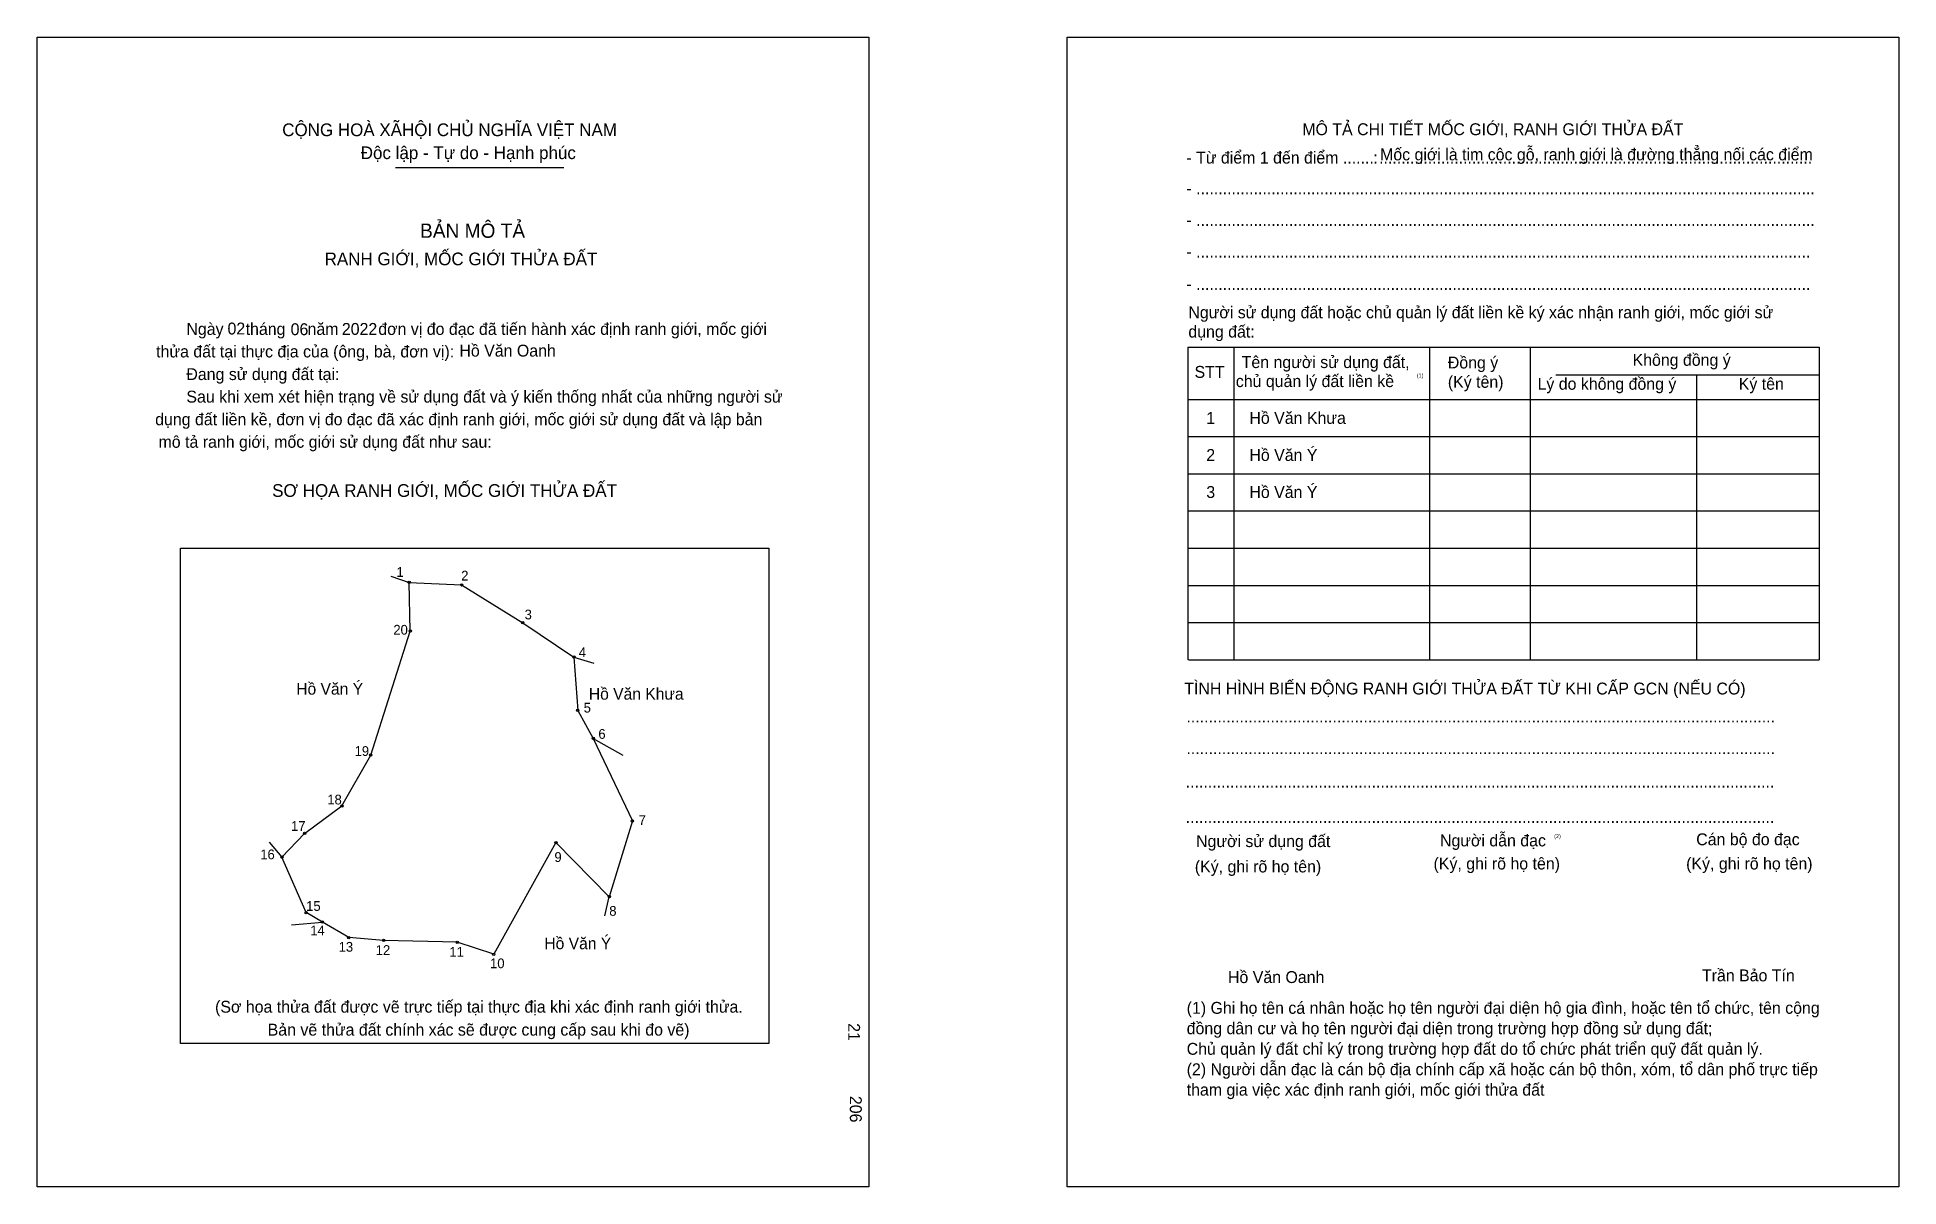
# Model space of a CAD drawing. Extents: x 546826 to 548156, y 1826230 to 1827052.
import ezdxf

# ---------------------------------------------------------------- set-up
doc = ezdxf.new("R2010")
doc.units = 0
for name, color, linetype in [('bmtKhungInTrang1', 7, 'Continuous'), ('bmtKhungInTrang2', 7, 'Continuous'), ('bmtNoiDung', 7, 'Continuous'), ('bmtTemplate', 7, 'Continuous'), ('CanhThua', 7, 'Continuous'), ('MocDinhThua', 7, 'Continuous'), ('RauThua', 7, 'Continuous'), ('SoHieuDinhThua', 7, 'Continuous'), ('TenChuLanCan', 7, 'Continuous')]:
    doc.layers.add(name, color=color, linetype=linetype)

msp = doc.modelspace()

# ---------------------------------------------------------------- linework, layer by layer
at = {"layer": 'bmtKhungInTrang1'}
msp.add_lwpolyline([(546825.6, 1827052.2), (547419.9, 1827052.2), (547419.9, 1826230.3), (546825.6, 1826230.3)], close=True, dxfattribs=at)
at = {"layer": 'bmtKhungInTrang2'}
msp.add_lwpolyline([(547561.6, 1827052.2), (548155.8, 1827052.2), (548155.8, 1826230.3), (547561.6, 1826230.3)], close=True, dxfattribs=at)
at = {"layer": 'bmtTemplate'}
for p, q in [((547081.7, 1826959.1), (547201.9, 1826959.1)), ((547680.8, 1826830.6), (547680.8, 1826607.1)), ((547820.6, 1826830.6), (547820.6, 1826607.1)), ((547892.5, 1826830.8), (547892.5, 1826607.1)), ((548098.9, 1826830.6), (548098.9, 1826607.1)), ((547910.7, 1826810.9), (548098.9, 1826810.9)), ((547648.2, 1826793.3), (548098.9, 1826793.3)), ((547648.2, 1826766.7), (548098.9, 1826766.7)), ((547648.2, 1826740.1), (548098.9, 1826740.1)), ((547648.2, 1826713.5), (548098.9, 1826713.5)), ((547648.2, 1826686.9), (548098.9, 1826686.9)), ((547648.2, 1826660.3), (548098.9, 1826660.3)), ((547648.2, 1826633.7), (548098.9, 1826633.7)), ((547648.2, 1826607.1), (548098.9, 1826607.1))]:
    msp.add_line(p, q, dxfattribs=at)
for points in [[(547647.9, 1826830.6), (548098.9, 1826830.6)], [(547647.9, 1826830.6), (547647.9, 1826607.1)], [(548011.2, 1826810.6), (548011.2, 1826607.1)]]:
    msp.add_lwpolyline(points, dxfattribs=at)
msp.add_lwpolyline([(546927.9, 1826332.7), (546927.9, 1826686.9), (547348.3, 1826686.9), (547348.3, 1826332.7)], close=True, dxfattribs=at)
at = {"layer": 'CanhThua'}
for p, q in [((547091.4, 1826662.4), (547128.9, 1826660.7)), ((547092.2, 1826627.6), (547091.4, 1826662.4)), ((547128.9, 1826660.7), (547172.6, 1826633.6)), ((547172.6, 1826633.6), (547209.1, 1826609)), ((547063.9, 1826539), (547092.2, 1826627.6)), ((547209.1, 1826609), (547211.9, 1826570.9)), ((547211.9, 1826570.9), (547222.9, 1826550.9)), ((547222.9, 1826550.9), (547250.9, 1826491.9)), ((547043.3, 1826502.6), (547063.9, 1826539)), ((547016.7, 1826483), (547043.3, 1826502.6)), ((547250.9, 1826491.9), (547234.4, 1826437.7)), ((547000.5, 1826466.1), (547016.7, 1826483)), ((547196.3, 1826476.4), (547151.8, 1826396.6)), ((547234.4, 1826437.7), (547196.3, 1826476.4)), ((547017.8, 1826426.4), (547000.5, 1826466.1)), ((547029.4, 1826419.6), (547017.8, 1826426.4)), ((547048.2, 1826408.5), (547029.4, 1826419.6)), ((547073.1, 1826406.5), (547048.2, 1826408.5)), ((547125.8, 1826405.2), (547073.1, 1826406.5)), ((547151.8, 1826396.6), (547125.8, 1826405.2))]:
    msp.add_line(p, q, dxfattribs=at)
at = {"layer": 'MocDinhThua'}
for centre in [(547091.4, 1826662.4), (547128.9, 1826660.7), (547172.6, 1826633.6), (547092.2, 1826627.6), (547209.1, 1826609), (547211.9, 1826570.9), (547222.9, 1826550.9), (547063.9, 1826539), (547043.3, 1826502.6), (547016.7, 1826483), (547250.9, 1826491.9), (547196.3, 1826476.4), (547000.5, 1826466.1), (547234.4, 1826437.7), (547017.8, 1826426.4), (547029.4, 1826419.6), (547048.2, 1826408.5), (547073.1, 1826406.5), (547125.8, 1826405.2), (547151.8, 1826396.6)]:
    msp.add_circle(centre, 0.835, dxfattribs=at)
at = {"layer": 'RauThua'}
for p, q in [((547078.3, 1826666.8), (547091.4, 1826662.4)), ((547209.1, 1826609), (547223.4, 1826604.7)), ((547209.1, 1826609), (547223.4, 1826604.7)), ((547222.9, 1826550.9), (547244, 1826538.8)), ((546991.3, 1826476.6), (547000.5, 1826466.1)), ((547231.2, 1826424.1), (547234.4, 1826437.7)), ((547007.2, 1826417.5), (547029.4, 1826419.6))]:
    msp.add_line(p, q, dxfattribs=at)

# ---------------------------------------------------------------- texts
at = {"layer": 'bmtNoiDung'}
for s, height, p in [('02', 8.5, (546961.6, 1826839.7)), ('06', 8.5, (547006.7, 1826839.2)), ('2022', 8.5, (547043.3, 1826839.4)), ('Hồ Văn Oanh', 8.503, (547127.3, 1826823.9)), ('1', 8.5, (547661, 1826775.8)), ('Hồ Văn Khưa ', 8.503, (547691.8, 1826775.8)), ('2', 8.5, (547661, 1826749.3)), ('Hồ Văn Ý ', 8.5, (547691.8, 1826749.3)), ('3', 8.5, (547661, 1826722.8)), ('Hồ Văn Ý ', 8.5, (547691.8, 1826722.8)), ('Hồ Văn Oanh', 8.503, (547676.5, 1826376))]:
    msp.add_text(s, height=height, dxfattribs=at).set_placement(p)
for s, p in [('21', (547405.1, 1826347.3)), ('206', (547406.3, 1826295.3))]:
    msp.add_text(s, height=8.5, rotation=270, dxfattribs=at).set_placement(p)
at = {"layer": 'bmtTemplate'}
for s, height, p in [('CỘNG HOÀ XÃHỘI CHỦ NGHĨA VIỆT NAM', 9.069, (547000.7, 1826981.5)), ('MÔ TẢ CHI TIẾT MỐC GIỚI, RANH GIỚI THỬA ĐẤT', 8.499, (547729.6, 1826982.2)), ('Độc lập - Tự do - Hạnh phúc', 9.069, (547056.8, 1826965.1)), ('- Từ điểm 1 đến điểm .......', 8.499, (547646.8, 1826961.9)), (':', 8.5, (547780.3, 1826961.9)), ('..................................................................................................', 8.499, (547784.5, 1826961.9)), ('Mốc giới là tim cộc gỗ, ranh giới là đường thẳng nối các điểm', 8.499, (547785.2, 1826964.2)), ('- ............................................................................................................................................', 8.4994, (547646.8, 1826939.9)), ('BẢN MÔ TẢ', 10.2, (547099.2, 1826908.8)), ('- ............................................................................................................................................', 8.4994, (547646.8, 1826917.3)), ('RANH GIỚI, MỐC GIỚI THỬA ĐẤT', 9.069, (547031, 1826889.2)), ('- ...........................................................................................................................................', 8.4994, (547646.8, 1826894.7)), ('- ...........................................................................................................................................', 8.4994, (547646.8, 1826871.5)), ('Người sử dụng đất hoặc chủ quản lý đất liền kề ký xác nhận ranh giới, mốc giới sử', 8.499, (547648.2, 1826851.3)), ('Ngày     tháng     năm         đơn vị đo đạc đã tiến hành xác định ranh giới, mốc giới ', 8.503, (546932.2, 1826839.4)), ('dụng đất:', 8.5, (547648.2, 1826837.5)), ('thửa đất tại thực địa của (ông, bà, đơn vị):', 8.503, (546910.6, 1826823.3)), ('Đang sử dụng đất tại:', 8.503, (546932.2, 1826807.1)), ('STT', 8.5, (547652.6, 1826808.7)), ('Tên người sử dụng đất,', 8.499, (547686.3, 1826815.7)), ('Đồng ý', 8.5, (547833.6, 1826815.4)), ('Không đồng ý', 8.499, (547965.6, 1826817.3)), ('chủ quản lý đất liền kề', 8.499, (547682.1, 1826802.1)), ('(1)', 2.83, (547811.4, 1826809)), ('(Ký tên)', 8.5, (547833.6, 1826801.6)), ('Lý do không đồng ý', 8.499, (547897.7, 1826800.2)), ('Ký tên', 8.5, (548041.5, 1826800.2)), ('Sau khi xem xét hiện trạng về sử dụng đất và ý kiến thống nhất của những người sử ', 8.503, (546932.2, 1826791)), ('dụng đất liền kề, đơn vị đo đạc đã xác định ranh giới, mốc giới sử dụng đất và lập bản', 8.503, (546909.9, 1826774.8)), ('mô tả ranh giới, mốc giới sử dụng đất như sau:', 8.503, (546912.3, 1826758.7)), ('SƠ HỌA RANH GIỚI, MỐC GIỚI THỬA ĐẤT', 9.069, (546993.5, 1826723.6)), ('TÌNH HÌNH BIẾN ĐỘNG RANH GIỚI THỬA ĐẤT TỪ KHI CẤP GCN (NẾU CÓ)', 8.499, (547645.3, 1826582.3)), ('.....................................................................................................................................', 8.5121, (547646.8, 1826562.3)), ('.....................................................................................................................................', 8.5121, (547646.8, 1826539.7)), ('.....................................................................................................................................', 8.5121, (547646.3, 1826515.7)), ('.....................................................................................................................................', 8.5121, (547646.3, 1826490.5)), ('Người dẫn đạc', 8.499, (547828, 1826473.7)), ('Cán bộ đo đạc', 8.499, (548011.1, 1826474.5)), ('Người sử dụng đất', 8.499, (547653.7, 1826473.2)), ('(2)', 2.83, (547909.6, 1826479.6)), ('(Ký, ghi rõ họ tên)', 8.499, (547652.8, 1826455.1)), ('(Ký, ghi rõ họ tên)', 8.499, (547823.4, 1826457.2)), ('(Ký, ghi rõ họ tên)', 8.499, (548003.9, 1826457.2)), ('Trần Bảo Tín', 8.499, (548015.2, 1826377.2)), ('(Sơ họa thửa đất được vẽ trực tiếp tại thực địa khi xác định ranh giới thửa.', 8.503, (546952.7, 1826354.8)), ('(1) Ghi họ tên cá nhân hoặc họ tên người đại diện hộ gia đình, hoặc tên tổ chức, tên cộng', 8.499, (547647, 1826354)), ('Bản vẽ thửa đất chính xác sẽ được cung cấp sau khi đo vẽ)', 8.503, (546990.3, 1826338.4)), ('đồng dân cư và họ tên người đại diện trong trường hợp đồng sử dụng đất;', 8.499, (547647, 1826339.4)), ('Chủ quản lý đất chỉ ký trong trường hợp đất do tổ chức phát triển quỹ đất quản lý.', 8.499, (547647, 1826324.7)), ('(2) Người dẫn đạc là cán bộ địa chính cấp xã hoặc cán bộ thôn, xóm, tổ dân phố trực tiếp', 8.499, (547647, 1826310.1)), ('tham gia việc xác định ranh giới, mốc giới thửa đất', 8.499, (547647, 1826295.5))]:
    msp.add_text(s, height=height, dxfattribs=at).set_placement(p)
at = {"layer": 'SoHieuDinhThua'}
for s, p in [('1', (547082.3, 1826666.4)), ('2', (547128.6, 1826663.8)), ('3', (547173.9, 1826636)), ('20', (547080.1, 1826625.1)), ('4', (547212.6, 1826609)), ('5', (547216.1, 1826569.4)), ('6', (547226.6, 1826550.6)), ('19', (547052.4, 1826538.4)), ('18', (547032.9, 1826503.7)), ('17', (547007, 1826484.8)), ('7', (547255.4, 1826489)), ('16', (546985, 1826464.5)), ('9', (547195.2, 1826462.6)), ('15', (547017.8, 1826427.6)), ('8', (547234.4, 1826424.1)), ('14', (547020.7, 1826410.1)), ('13', (547041, 1826398.4)), ('12', (547067.5, 1826396.1)), ('11', (547120.1, 1826394.8)), ('10', (547149.2, 1826386.6))]:
    msp.add_text(s, height=6.96, dxfattribs=at).set_placement(p)
at = {"layer": 'TenChuLanCan'}
for s, height, p in [('Hồ Văn Ý', 8.35, (547010.7, 1826582.2)), ('Hồ Văn Khưa', 8.351, (547219.8, 1826578.6)), ('Hồ Văn Ý', 8.35, (547188, 1826400.2))]:
    msp.add_text(s, height=height, dxfattribs=at).set_placement(p)

doc.saveas('drawing.dxf')
